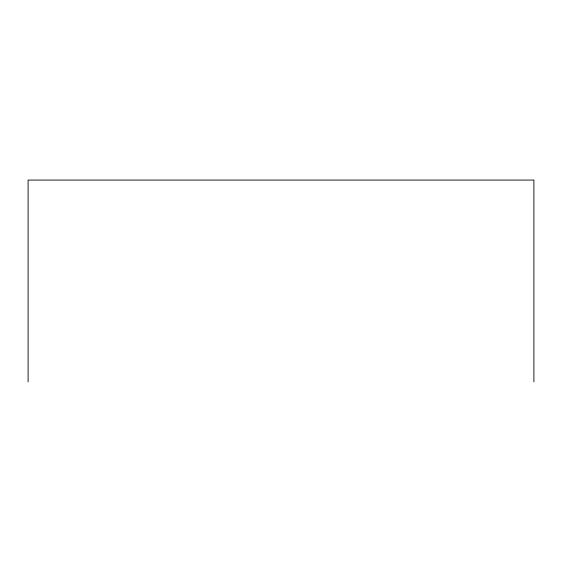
<?xml version="1.0" encoding="UTF-8"?>
<svg xmlns="http://www.w3.org/2000/svg" width="562" height="562" viewBox="0 0 562 562"><rect width="100%" height="100%" fill="white"/><g stroke="black" fill="none" stroke-linecap="round" stroke-linejoin="round"><path stroke-width="0.84" d="M533.9 381.921L533.9 180.079L28.1 180.079L28.1 381.921"/></g></svg>
